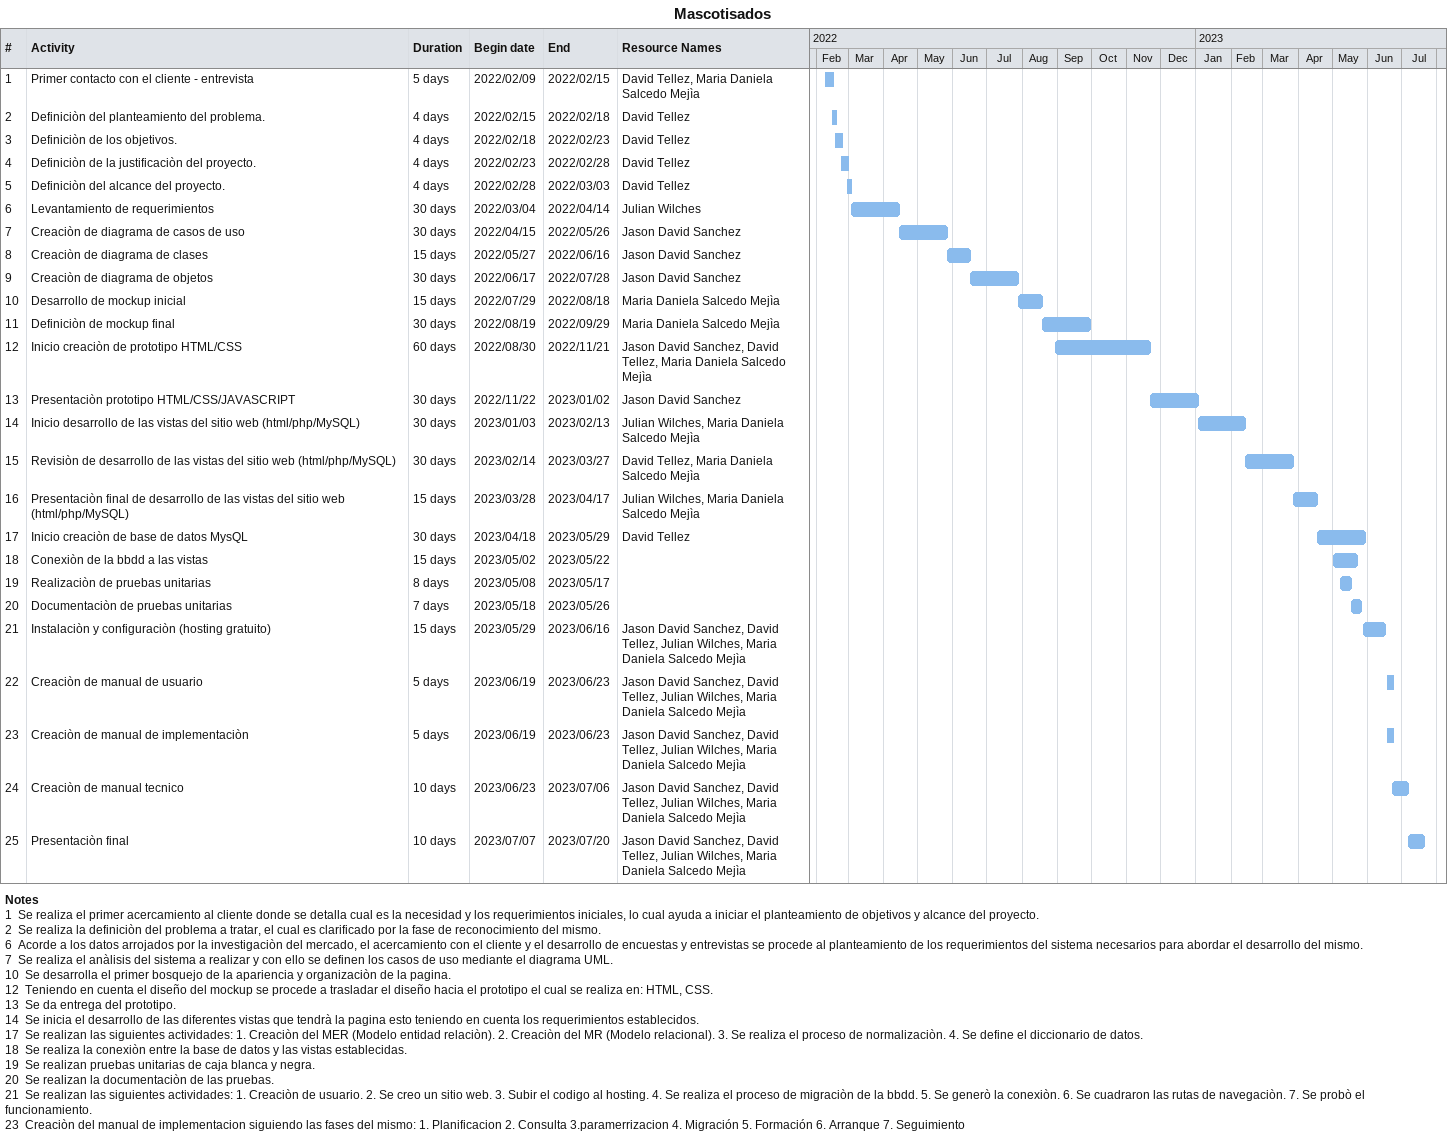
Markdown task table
Mascotisados

| ID | Task | Duration | Start | Finish | Resources |
|---|---|---|---|---|---|
| 1 | Primer contacto con el cliente - entrevista | 5d | 2022-02-09 | 2022-02-15 | David Tellez, Maria Daniela Salcedo Mejìa |
| 2 | Definiciòn del planteamiento del problema. | 4d | 2022-02-15 | 2022-02-18 | David Tellez |
| 3 | Definiciòn de los objetivos. | 4d | 2022-02-18 | 2022-02-23 | David Tellez |
| 4 | Definiciòn de la justificaciòn del proyecto. | 4d | 2022-02-23 | 2022-02-28 | David Tellez |
| 5 | Definiciòn del alcance del proyecto. | 4d | 2022-02-28 | 2022-03-03 | David Tellez |
| 6 | Levantamiento de requerimientos | 30d | 2022-03-04 | 2022-04-14 | Julian Wilches |
| 7 | Creaciòn de diagrama de casos de uso | 30d | 2022-04-15 | 2022-05-26 | Jason David Sanchez |
| 8 | Creaciòn de diagrama de clases | 15d | 2022-05-27 | 2022-06-16 | Jason David Sanchez |
| 9 | Creaciòn de diagrama de objetos | 30d | 2022-06-17 | 2022-07-28 | Jason David Sanchez |
| 10 | Desarrollo de mockup inicial | 15d | 2022-07-29 | 2022-08-18 | Maria Daniela Salcedo Mejìa |
| 11 | Definiciòn de mockup final | 30d | 2022-08-19 | 2022-09-29 | Maria Daniela Salcedo Mejìa |
| 12 | Inicio creaciòn de prototipo HTML/CSS | 60d | 2022-08-30 | 2022-11-21 | Jason David Sanchez, David Tellez, Maria Daniela Salcedo Mejìa |
| 13 | Presentaciòn prototipo HTML/CSS/JAVASCRIPT | 30d | 2022-11-22 | 2023-01-02 | Jason David Sanchez |
| 14 | Inicio desarrollo de las vistas del sitio web (html/php/MySQL) | 30d | 2023-01-03 | 2023-02-13 | Julian Wilches, Maria Daniela Salcedo Mejìa |
| 15 | Revisiòn de desarrollo de las vistas del sitio web (html/php/MySQL) | 30d | 2023-02-14 | 2023-03-27 | David Tellez, Maria Daniela Salcedo Mejìa |
| 16 | Presentaciòn final de desarrollo de las vistas del sitio web (html/php/MySQL) | 15d | 2023-03-28 | 2023-04-17 | Julian Wilches, Maria Daniela Salcedo Mejìa |
| 17 | Inicio creaciòn de base de datos MysQL | 30d | 2023-04-18 | 2023-05-29 | David Tellez |
| 18 | Conexiòn de la bbdd a las vistas | 15d | 2023-05-02 | 2023-05-22 |  |
| 19 | Realizaciòn de pruebas unitarias | 8d | 2023-05-08 | 2023-05-17 |  |
| 20 | Documentaciòn de pruebas unitarias | 7d | 2023-05-18 | 2023-05-26 |  |
| 21 | Instalaciòn y configuraciòn (hosting gratuito) | 15d | 2023-05-29 | 2023-06-16 | Jason David Sanchez, David Tellez, Julian Wilches, Maria Daniela Salcedo Mejìa |
| 22 | Creaciòn de manual de usuario | 5d | 2023-06-19 | 2023-06-23 | Jason David Sanchez, David Tellez, Julian Wilches, Maria Daniela Salcedo Mejìa |
| 23 | Creaciòn de manual de implementaciòn | 5d | 2023-06-19 | 2023-06-23 | Jason David Sanchez, David Tellez, Julian Wilches, Maria Daniela Salcedo Mejìa |
| 24 | Creaciòn de manual tecnico | 10d | 2023-06-23 | 2023-07-06 | Jason David Sanchez, David Tellez, Julian Wilches, Maria Daniela Salcedo Mejìa |
| 25 | Presentaciòn final | 10d | 2023-07-07 | 2023-07-20 | Jason David Sanchez, David Tellez, Julian Wilches, Maria Daniela Salcedo Mejìa |

Notes
- 1: Se realiza el primer acercamiento al cliente donde se detalla cual es la necesidad y los requerimientos iniciales, lo cual ayuda a iniciar el planteamiento de objetivos y alcance del proyecto.
- 2: Se realiza la definiciòn del problema a tratar, el cual es clarificado por la fase de reconocimiento del mismo.
- 6: Acorde a los datos arrojados por la investigaciòn del mercado, el acercamiento con el cliente y el desarrollo de encuestas y entrevistas se procede al planteamiento de los requerimientos del sistema necesarios para abordar el desarrollo del mismo.
- 7: Se realiza el anàlisis del sistema a realizar y con ello se definen los casos de uso mediante el diagrama UML.
- 10: Se desarrolla el primer bosquejo de la apariencia y organizaciòn de la pagina.
- 12: Teniendo en cuenta el diseño del mockup se procede a trasladar el diseño hacia el prototipo el cual se realiza en: HTML, CSS.
- 13: Se da entrega del prototipo.
- 14: Se inicia el desarrollo de las diferentes vistas que tendrà la pagina esto teniendo en cuenta los requerimientos establecidos.
- 17: Se realizan las siguientes actividades: 1. Creaciòn del MER (Modelo entidad relaciòn). 2. Creaciòn del MR (Modelo relacional). 3. Se realiza el proceso de normalizaciòn. 4. Se define el diccionario de datos.
- 18: Se realiza la conexiòn entre la base de datos y las vistas establecidas.
- 19: Se realizan pruebas unitarias de caja blanca y negra.
- 20: Se realizan la documentaciòn de las pruebas.
- 21: Se realizan las siguientes actividades: 1. Creaciòn de usuario. 2. Se creo un sitio web. 3. Subir el codigo al hosting. 4. Se realiza el proceso de migraciòn de la bbdd. 5. Se generò la conexiòn. 6. Se cuadraron las rutas de navegaciòn. 7. Se probò el funcionamiento.
- 23: Creaciòn del manual de implementacion siguiendo las fases del mismo: 1. Planificacion 2. Consulta 3.paramerrizacion 4. Migración 5. Formación 6. Arranque 7. Seguimiento
